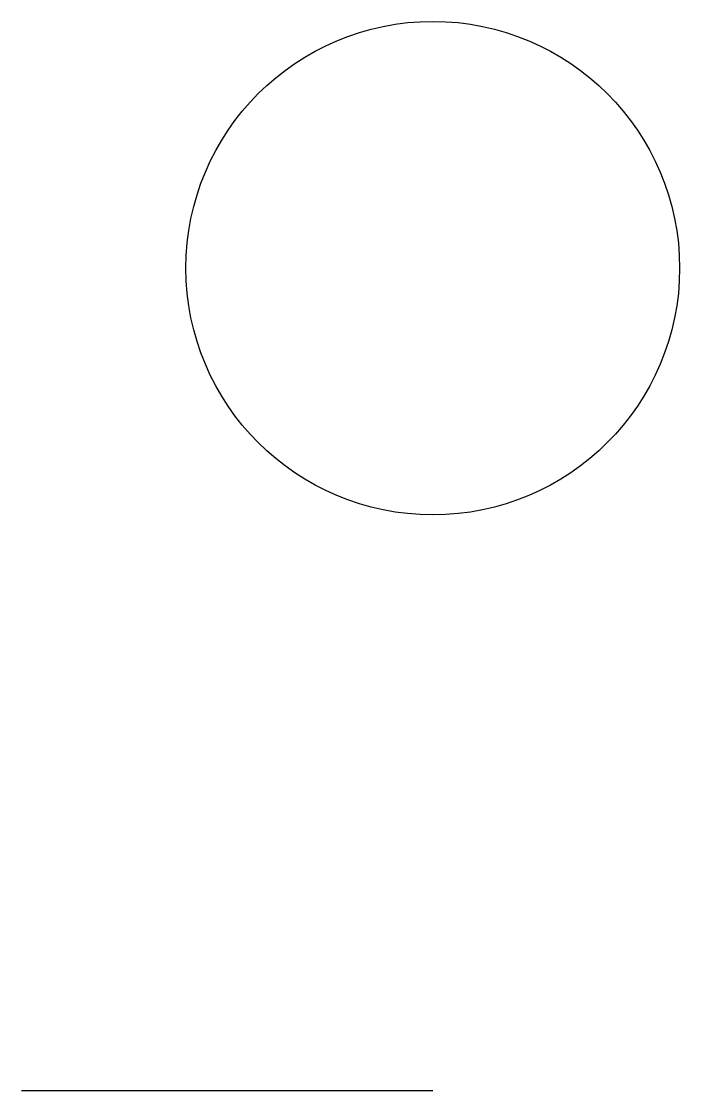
# Model space of a CAD drawing. Header units: millimetres. Extents: x 0 to 80, y 0 to 130.
import ezdxf

# ---------------------------------------------------------------- set-up
doc = ezdxf.new("R2010")
doc.units = ezdxf.units.MM

msp = doc.modelspace()

# ---------------------------------------------------------------- linework, layer by layer
msp.add_line((0, 0), (50, 0))
msp.add_circle((50, 100), 30)
msp.add_circle((50, 100), 30)

doc.saveas('drawing.dxf')
